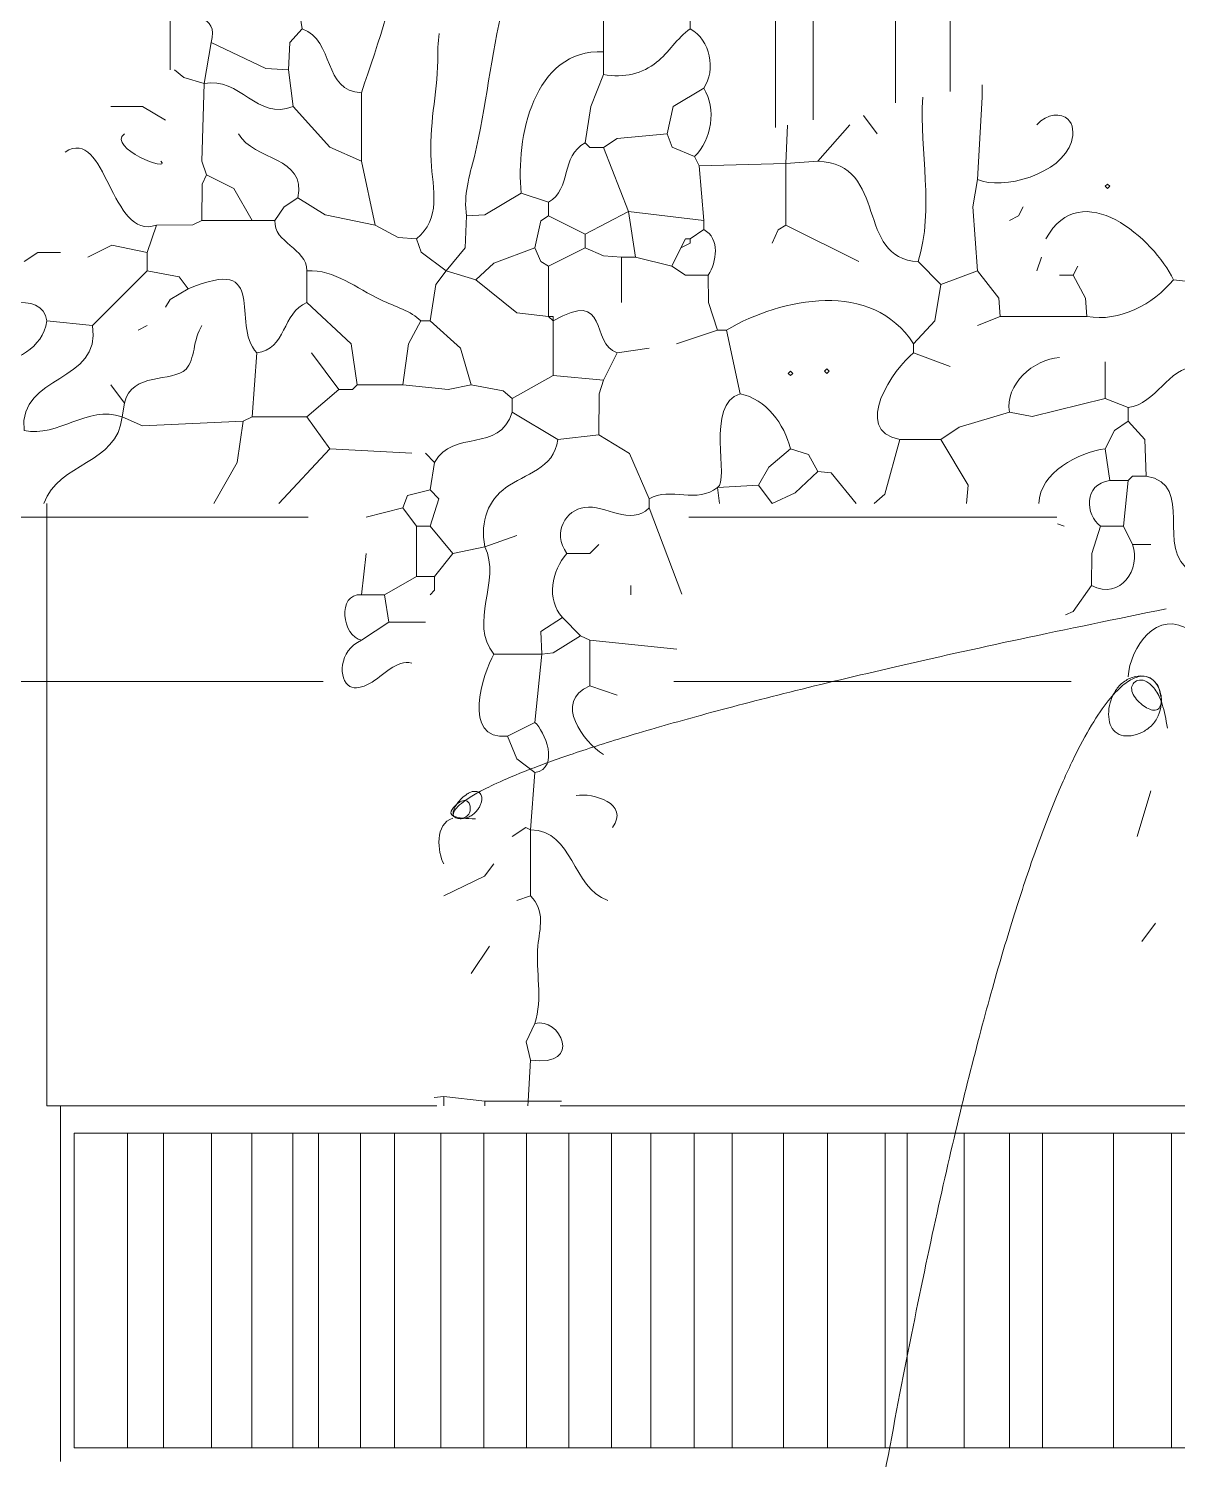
# Model space of a CAD drawing. Header units: millimetres. Extents: x 0 to 19989, y 0 to 8213.
# Drawn here: x 4023 to 4973, y 2943 to 4125 of the extents above; entities that cross this region are included whole.
import ezdxf

# ---------------------------------------------------------------- set-up
doc = ezdxf.new("R2010")
doc.units = ezdxf.units.MM
for name, color, linetype, lineweight in [('ARCH', 7, 'Continuous', 13), ('LOUVERS', 7, 'Continuous', 13), ('PLANTS', 94, 'Continuous', 13), ('WINDOWS', 7, 'Continuous', 13)]:
    doc.layers.add(name, color=color, linetype=linetype, lineweight=lineweight)

msp = doc.modelspace()

# ---------------------------------------------------------------- linework, layer by layer
at = {"layer": 'ARCH', "color": 7, "lineweight": 13}
for p, q in [((4038.4615384615386, 3721.719457013575), (4038.4615384615386, 3733.031674208145)), ((4038.4615384615386, 3721.719457013575), (2726.244343891403, 3721.719457013575)), ((4254.4220475113125, 3721.719457013575), (4038.4615384615386, 3721.719457013575)), ((4038.4615384615386, 3585.9728506787333), (4038.4615384615386, 3721.719457013575)), ((4873.256990950226, 3721.719457013575), (4569.107364253394, 3721.719457013575)), ((2782.8054298642537, 3585.9728506787333), (4038.4615384615386, 3585.9728506787333)), ((4038.4615384615386, 3585.9728506787333), (4266.762647058824, 3585.9728506787333)), ((4038.4615384615386, 3235.294117647059), (4038.4615384615386, 3585.9728506787333)), ((4556.766764705882, 3585.9728506787333), (4885.261798642534, 3585.9728506787333)), ((4049.7737556561087, 3235.294117647059), (4038.4615384615386, 3235.294117647059)), ((4360.859728506787, 3235.294117647059), (4049.7737556561087, 3235.294117647059)), ((4049.7737556561087, 2941.1764705882356), (4049.7737556561087, 3235.294117647059)), ((6776.018099547512, 3235.294117647059), (4462.669683257919, 3235.294117647059))]:
    msp.add_line(p, q, dxfattribs=at)
at = {"layer": 'LOUVERS', "color": 7, "lineweight": 13}
for p, q in [((4640.79185520362, 5531.6742081447965), (4640.79185520362, 4043.692443438914)), ((4671.9457013574665, 5045.248868778281), (4671.9457013574665, 4050.1064705882354)), ((4140.27149321267, 4091.251889140272), (4140.27149321267, 4208.144796380091)), ((4061.085972850679, 3212.6696832579187), (4105.203619909502, 3212.6696832579187)), ((4061.085972850679, 2952.4886877828058), (4061.085972850679, 3212.6696832579187)), ((4105.203619909502, 3212.6696832579187), (4134.898190045249, 3212.6696832579187)), ((4105.203619909502, 3212.6696832579187), (4105.203619909502, 2952.4886877828058)), ((4134.898190045249, 3212.6696832579187), (4174.558823529412, 3212.6696832579187)), ((4134.898190045249, 3212.6696832579187), (4134.898190045249, 2952.4886877828058)), ((4174.558823529412, 3212.6696832579187), (4207.941176470589, 3212.6696832579187)), ((4174.558823529412, 3212.6696832579187), (4174.558823529412, 2952.4886877828058)), ((4207.941176470589, 3212.6696832579187), (4241.753393665159, 3212.6696832579187)), ((4207.941176470589, 3212.6696832579187), (4207.941176470589, 2952.4886877828058)), ((4241.753393665159, 3212.6696832579187), (4263.076923076923, 3212.6696832579187)), ((4241.753393665159, 3212.6696832579187), (4241.753393665159, 2952.4886877828058)), ((4263.076923076923, 3212.6696832579187), (4297.658371040724, 3212.6696832579187)), ((4263.076923076923, 3212.6696832579187), (4263.076923076923, 2952.4886877828058)), ((4297.658371040724, 3212.6696832579187), (4325.837104072399, 3212.6696832579187)), ((4297.658371040724, 3212.6696832579187), (4297.658371040724, 2952.4886877828058)), ((4325.837104072399, 3212.6696832579187), (4364.038461538462, 3212.6696832579187)), ((4325.837104072399, 3212.6696832579187), (4325.837104072399, 2952.4886877828058)), ((4364.038461538462, 3212.6696832579187), (4399.615384615385, 3212.6696832579187)), ((4364.038461538462, 3212.6696832579187), (4364.038461538462, 2952.4886877828058)), ((4399.615384615385, 3212.6696832579187), (4434.909502262443, 3212.6696832579187)), ((4399.615384615385, 3212.6696832579187), (4399.615384615385, 2952.4886877828058)), ((4434.909502262443, 3212.6696832579187), (4469.864253393665, 3212.6696832579187)), ((4434.909502262443, 3212.6696832579187), (4434.909502262443, 2952.4886877828058)), ((4469.864253393665, 3212.6696832579187), (4505.27149321267, 3212.6696832579187)), ((4469.864253393665, 3212.6696832579187), (4469.864253393665, 2952.4886877828058)), ((4505.27149321267, 3212.6696832579187), (4537.692307692308, 3212.6696832579187)), ((4505.27149321267, 3212.6696832579187), (4505.27149321267, 2952.4886877828058)), ((4537.692307692308, 3212.6696832579187), (4573.404977375566, 3212.6696832579187)), ((4537.692307692308, 3212.6696832579187), (4537.692307692308, 2952.4886877828058)), ((4573.404977375566, 3212.6696832579187), (4604.909502262444, 3212.6696832579187)), ((4573.404977375566, 3212.6696832579187), (4573.404977375566, 2952.4886877828058)), ((4604.909502262444, 3212.6696832579187), (4647.386877828055, 3212.6696832579187)), ((4604.909502262444, 3212.6696832579187), (4604.909502262444, 2952.4886877828058)), ((4647.386877828055, 3212.6696832579187), (4683.665158371041, 3212.6696832579187)), ((4647.386877828055, 3212.6696832579187), (4647.386877828055, 2952.4886877828058)), ((4683.665158371041, 3212.6696832579187), (4731.266968325793, 3212.6696832579187)), ((4683.665158371041, 3212.6696832579187), (4683.665158371041, 2952.4886877828058)), ((4731.266968325793, 3212.6696832579187), (4749.6040723981905, 3212.6696832579187)), ((4731.266968325793, 3212.6696832579187), (4731.266968325793, 2952.4886877828058)), ((4749.6040723981905, 3212.6696832579187), (4796.7307692307695, 3212.6696832579187)), ((4749.6040723981905, 3212.6696832579187), (4749.6040723981905, 2952.4886877828058)), ((4796.7307692307695, 3212.6696832579187), (4834.049773755656, 3212.6696832579187)), ((4796.7307692307695, 3212.6696832579187), (4796.7307692307695, 2952.4886877828058)), ((4834.049773755656, 3212.6696832579187), (4861.527149321268, 3212.6696832579187)), ((4834.049773755656, 3212.6696832579187), (4834.049773755656, 2952.4886877828058)), ((4861.527149321268, 3212.6696832579187), (4920.033936651584, 3212.6696832579187)), ((4861.527149321268, 3212.6696832579187), (4861.527149321268, 2952.4886877828058)), ((4920.033936651584, 3212.6696832579187), (4968.133484162896, 3212.6696832579187)), ((4920.033936651584, 3212.6696832579187), (4920.033936651584, 2952.4886877828058)), ((4968.133484162896, 3212.6696832579187), (5002.907239819005, 3212.6696832579187)), ((4968.133484162896, 3212.6696832579187), (4968.133484162896, 2952.4886877828058)), ((4105.203619909502, 2952.4886877828058), (4061.085972850679, 2952.4886877828058)), ((4134.898190045249, 2952.4886877828058), (4105.203619909502, 2952.4886877828058)), ((4174.558823529412, 2952.4886877828058), (4134.898190045249, 2952.4886877828058)), ((4207.941176470589, 2952.4886877828058), (4174.558823529412, 2952.4886877828058)), ((4241.753393665159, 2952.4886877828058), (4207.941176470589, 2952.4886877828058)), ((4263.076923076923, 2952.4886877828058), (4241.753393665159, 2952.4886877828058)), ((4297.658371040724, 2952.4886877828058), (4263.076923076923, 2952.4886877828058)), ((4325.837104072399, 2952.4886877828058), (4297.658371040724, 2952.4886877828058)), ((4364.038461538462, 2952.4886877828058), (4325.837104072399, 2952.4886877828058)), ((4399.615384615385, 2952.4886877828058), (4364.038461538462, 2952.4886877828058)), ((4434.909502262443, 2952.4886877828058), (4399.615384615385, 2952.4886877828058)), ((4469.864253393665, 2952.4886877828058), (4434.909502262443, 2952.4886877828058)), ((4505.27149321267, 2952.4886877828058), (4469.864253393665, 2952.4886877828058)), ((4537.692307692308, 2952.4886877828058), (4505.27149321267, 2952.4886877828058)), ((4573.404977375566, 2952.4886877828058), (4537.692307692308, 2952.4886877828058)), ((4604.909502262444, 2952.4886877828058), (4573.404977375566, 2952.4886877828058)), ((4647.386877828055, 2952.4886877828058), (4604.909502262444, 2952.4886877828058)), ((4683.665158371041, 2952.4886877828058), (4647.386877828055, 2952.4886877828058)), ((4731.266968325793, 2952.4886877828058), (4683.665158371041, 2952.4886877828058)), ((4749.6040723981905, 2952.4886877828058), (4731.266968325793, 2952.4886877828058)), ((4796.7307692307695, 2952.4886877828058), (4749.6040723981905, 2952.4886877828058)), ((4834.049773755656, 2952.4886877828058), (4796.7307692307695, 2952.4886877828058)), ((4861.527149321268, 2952.4886877828058), (4834.049773755656, 2952.4886877828058)), ((4920.033936651584, 2952.4886877828058), (4861.527149321268, 2952.4886877828058)), ((4968.133484162896, 2952.4886877828058), (4920.033936651584, 2952.4886877828058)), ((5002.907239819005, 2952.4886877828058), (4968.133484162896, 2952.4886877828058))]:
    msp.add_line(p, q, dxfattribs=at)
at = {"layer": 'PLANTS', "color": 94, "lineweight": 13}
for points in [[(4249.622511312217, 4125.188122171946), (4245.852601809955, 4147.812556561086)], [(4570.1357466063355, 4147.812556561086), (4570.1357466063355, 4125.188122171946)], [(4498.49128959276, 4132.730429864254), (4498.49128959276, 4106.334841628959)], [(4249.622511312217, 4125.188122171946), (4239.366968325792, 4113.875904977376), (4238.310294117648, 4091.2514705882354)], [(4174.20814479638, 4113.875904977376), (4168.552036199096, 4079.9392533936652)], [(4174.20814479638, 4113.875904977376), (4219.457013574661, 4092.3081447963805), (4238.310294117648, 4091.2514705882354)], [(4498.49128959276, 4087.481561085973), (4498.49128959276, 4106.334841628959)], [(4144.042647058824, 4091.2514705882354), (4151.589932126697, 4084.901470588236), (4168.552036199096, 4079.9392533936652)], [(4238.310294117648, 4091.2514705882354), (4242.081447963801, 4061.085972850679)], [(4170.436990950227, 4004.524886877828), (4166.673303167421, 4015.8371040723982), (4168.552036199096, 4079.9392533936652)], [(4498.49128959276, 4087.481561085973), (4488.229524886879, 4061.085972850679), (4483.409162895928, 4030.9204751131224)], [(4298.6425339366515, 4072.398190045249), (4298.6425339366515, 4015.8371040723982)], [(4581.447963800905, 4076.169343891403), (4556.2571266968325, 4060.9378959276023), (4551.282466063349, 4038.4615384615386)], [(4807.692307692308, 4000.7537330316745), (4811.463461538462, 4068.627036199095), (4811.463377427218, 4078.830695352662)], [(4136.500339366516, 4049.7737556561087), (4117.64705882353, 4060.9313348416295), (4091.2514705882354, 4061.085972850679)], [(4242.081447963801, 4061.085972850679), (4272.395361990951, 4027.2973981900454), (4298.6425339366515, 4015.8371040723982)], [(4649.321266968326, 4013.9521493212674), (4650.617876454889, 4045.7154451524775)], [(4675.71685520362, 4015.8371040723982), (4702.111199095023, 4046.0026018099547)], [(4724.735633484163, 4038.4615384615386), (4713.423416289593, 4053.5449095022627)], [(4498.49128959276, 4027.1493212669684), (4509.804185520363, 4034.5364253393673), (4551.282466063349, 4038.4615384615386)], [(4573.906900452489, 4019.608257918552), (4555.207352941177, 4027.3039592760183), (4551.282466063349, 4038.4615384615386)], [(4498.49128959276, 4027.1493212669684), (4487.17907239819, 4027.1493212669684), (4483.409162895928, 4030.9204751131224)], [(4498.49128959276, 4027.1493212669684), (4519.2307692307695, 3974.3593891402716)], [(4309.954751131222, 3963.0471719457014), (4298.6425339366515, 4015.8371040723982)], [(4573.906900452489, 4019.608257918552), (4577.676809954752, 4012.0659502262447)], [(4649.321266968326, 4013.9521493212674), (4577.676809954752, 4012.0659502262447)], [(4581.447963800905, 3966.817081447964), (4577.676809954752, 4012.0659502262447)], [(4649.321266968326, 4013.9521493212674), (4675.71685520362, 4015.8371040723982)], [(4649.321266968326, 4013.9521493212674), (4649.321266968326, 3963.0471719457014)], [(4170.436990950227, 4004.524886877828), (4166.8149321266965, 3996.9769230769234), (4166.667081447964, 3966.817081447964)], [(4170.436990950227, 4004.524886877828), (4193.05520361991, 3993.2064479638016), (4208.144796380091, 3966.817081447964)], [(4807.692307692308, 4000.7537330316745), (4803.921153846154, 3978.129298642534), (4807.692307692308, 3925.3393665158374)], [(4245.852601809955, 3985.6716063348417), (4234.546606334841, 3978.1230769230774), (4226.998076923077, 3966.817081447964)], [(4245.852601809955, 3985.6716063348417), (4268.477036199095, 3971.6449095022626), (4309.954751131222, 3963.0471719457014)], [(4430.61798642534, 3989.4415158371044), (4400.452488687783, 3971.6449095022626), (4385.369117647059, 3970.588235294118)], [(4430.61798642534, 3989.4415158371044), (4453.24242081448, 3981.900452488688)], [(4453.24242081448, 3970.588235294118), (4453.24242081448, 3981.900452488688)], [(4519.2307692307695, 3974.3593891402716), (4483.409162895928, 3955.504864253394)], [(4581.447963800905, 3966.817081447964), (4519.2307692307695, 3974.3593891402716)], [(4519.2307692307695, 3974.3593891402716), (4524.886877828055, 3936.6515837104075)], [(4845.400113122172, 3978.129298642534), (4841.628959276019, 3970.588235294118), (4834.087895927602, 3966.817081447964)], [(4121.418212669683, 3940.4227375565615), (4128.959276018099, 3963.0471719457014)], [(4166.667081447964, 3966.817081447964), (4159.1185520362, 3963.1950226244344), (4128.959276018099, 3963.0471719457014)], [(4166.667081447964, 3966.817081447964), (4208.144796380091, 3966.817081447964)], [(4226.998076923077, 3966.817081447964), (4208.144796380091, 3966.817081447964)], [(4343.891402714932, 3951.7349547511317), (4328.808031674208, 3952.7910633484166), (4309.954751131222, 3963.0471719457014)], [(4368.400791855204, 3925.3393665158374), (4384.1652714932125, 3944.1926470588237), (4385.369117647059, 3970.588235294118)], [(4453.24242081448, 3970.588235294118), (4446.898981900453, 3966.6631221719463), (4441.93020361991, 3944.1926470588237)], [(4453.24242081448, 3970.588235294118), (4483.409162895928, 3955.504864253394)], [(4581.447963800905, 3966.817081447964), (4581.447963800905, 3959.276018099548)], [(4638.009049773756, 3947.9638009049777), (4642.8294117647065, 3959.121380090498), (4649.321266968326, 3963.0471719457014)], [(4649.321266968326, 3963.0471719457014), (4709.653506787331, 3932.8804298642535)], [(4368.400791855204, 3925.3393665158374), (4347.816515837104, 3940.5702488687784), (4343.891402714932, 3951.7349547511317)], [(4483.409162895928, 3944.1926470588237), (4483.409162895928, 3955.504864253394)], [(4570.1357466063355, 3951.7349547511317), (4566.364592760181, 3951.7349547511317), (4562.594683257918, 3944.1926470588237)], [(4570.1357466063355, 3951.7349547511317), (4570.1357466063355, 3947.9638009049777), (4562.594683257918, 3944.1926470588237)], [(4581.447963800905, 3959.276018099548), (4570.1357466063355, 3951.7349547511317)], [(4049.7737556561087, 3940.4227375565615), (4030.9204751131224, 3940.2677601809955), (4019.608257918552, 3932.8804298642535)], [(4072.398190045249, 3936.6515837104075), (4092.0872171945703, 3946.5455882352944), (4121.418212669683, 3940.4227375565615)], [(4121.418212669683, 3925.3393665158374), (4121.418212669683, 3940.4227375565615)], [(4392.911425339366, 3917.798303167421), (4407.9935520362, 3931.676583710407), (4441.93020361991, 3944.1926470588237)], [(4441.93020361991, 3944.1926470588237), (4446.89242081448, 3933.0354072398195), (4453.24242081448, 3929.1105203619913)], [(4483.409162895928, 3944.1926470588237), (4453.24242081448, 3929.1105203619913)], [(4513.574660633484, 3936.6515837104075), (4498.49128959276, 3937.7013574660637), (4483.409162895928, 3944.1926470588237)], [(4555.052375565611, 3929.1105203619913), (4562.594683257918, 3944.1926470588237)], [(4453.24242081448, 3887.631561085973), (4453.24242081448, 3929.1105203619913)], [(4513.574660633484, 3936.6515837104075), (4524.886877828055, 3936.6515837104075)], [(4513.574660633484, 3936.6515837104075), (4513.574660633484, 3898.943778280543)], [(4555.052375565611, 3929.1105203619913), (4524.886877828055, 3936.6515837104075)], [(4585.219117647059, 3921.5682126696834), (4566.365271493213, 3921.7231900452493), (4555.052375565611, 3929.1105203619913)], [(4758.672285067873, 3932.8804298642535), (4777.526809954751, 3914.027149321267)], [(4856.712330316743, 3925.3393665158374), (4860.4822398190045, 3936.6515837104075)], [(4890.648981900453, 3929.1105203619913), (4886.877828054299, 3921.5682126696834)], [(4121.418212669683, 3925.3393665158374), (4076.169343891403, 3880.0904977375567)], [(4121.418212669683, 3925.3393665158374), (4147.80633484163, 3920.364366515837), (4155.354864253394, 3910.255995475113)], [(4253.393665158372, 3925.3393665158374), (4253.393665158372, 3898.943778280543)], [(4368.400791855204, 3925.3393665158374), (4360.033936651585, 3914.027149321267), (4355.203619909503, 3883.8616515837107)], [(4368.400791855204, 3925.3393665158374), (4392.911425339366, 3917.798303167421)], [(4392.911425339366, 3917.798303167421), (4426.848076923077, 3890.50757918552), (4453.24242081448, 3887.631561085973)], [(4592.760180995476, 3876.3193438914027), (4585.366968325792, 3898.943778280543), (4585.219117647059, 3921.5682126696834)], [(4754.902375565611, 3865.007126696833), (4772.55113122172, 3883.8616515837107), (4777.526809954751, 3914.027149321267)], [(4777.526809954751, 3914.027149321267), (4807.692307692308, 3925.3393665158374)], [(4807.692307692308, 3925.3393665158374), (4825.348303167421, 3902.714932126697), (4826.545588235294, 3887.631561085973)], [(4886.877828054299, 3921.5682126696834), (4875.565610859729, 3921.5682126696834)], [(4898.190045248869, 3887.631561085973), (4896.99242081448, 3902.714932126697), (4886.877828054299, 3921.5682126696834)], [(4969.8345022624435, 3917.798303167421), (5003.771153846154, 3914.027149321267)], [(4155.354864253394, 3910.255995475113), (4140.4261312217195, 3901.671380090498), (4136.500339366516, 3895.173868778281)], [(4253.393665158372, 3898.943778280543), (4289.896719457014, 3865.007126696833), (4294.871380090498, 3831.0704751131225)], [(4038.4615384615386, 3883.8616515837107), (4076.169343891403, 3880.0904977375567)], [(4121.418212669683, 3880.0904977375567), (4113.875904977376, 3876.3193438914027)], [(4347.662556561087, 3883.8616515837107), (4337.399886877828, 3865.007126696833), (4332.579185520362, 3831.0704751131225)], [(4347.662556561087, 3883.8616515837107), (4355.203619909503, 3883.8616515837107)], [(4389.140271493213, 3831.0704751131225), (4380.401018099547, 3861.2365384615387), (4355.203619909503, 3883.8616515837107)], [(4457.013574660634, 3883.8616515837107), (4457.013574660634, 3887.631561085973), (4453.24242081448, 3887.631561085973)], [(4457.013574660634, 3883.8616515837107), (4453.24242081448, 3887.631561085973)], [(4457.013574660634, 3883.8616515837107), (4457.013574660634, 3838.61278280543)], [(4807.692307692308, 3880.0904977375567), (4826.545588235294, 3887.631561085973)], [(4898.190045248869, 3887.631561085973), (4826.545588235294, 3887.631561085973)], [(4592.760180995476, 3876.3193438914027), (4558.823529411765, 3865.007126696833)], [(4592.760180995476, 3876.3193438914027), (4600.301244343892, 3876.3193438914027)], [(4600.301244343892, 3876.3193438914027), (4611.613461538462, 3823.5294117647063)], [(4208.144796380091, 3804.6761312217195), (4211.915950226245, 3857.4660633484164)], [(4279.789253393666, 3827.30056561086), (4257.164819004525, 3857.4660633484164)], [(4498.49128959276, 3834.841628959276), (4509.803506787331, 3857.4660633484164)], [(4536.1990950226245, 3861.2372171945703), (4509.803506787331, 3857.4660633484164)], [(4754.902375565611, 3857.4660633484164), (4754.902375565611, 3865.007126696833)], [(4754.902375565611, 3857.4660633484164), (4785.067873303167, 3846.153846153846)], [(4913.273416289593, 3819.7582579185523), (4913.273416289593, 3849.925)], [(4091.2514705882354, 3831.0704751131225), (4102.563687782806, 3815.9883484162897)], [(4279.789253393666, 3827.30056561086), (4291.101470588235, 3827.30056561086), (4294.871380090498, 3831.0704751131225)], [(4332.579185520362, 3831.0704751131225), (4294.871380090498, 3831.0704751131225)], [(4389.140271493213, 3831.0704751131225), (4370.286990950227, 3827.30056561086), (4332.579185520362, 3831.0704751131225)], [(4389.140271493213, 3831.0704751131225), (4415.528959276018, 3826.102714932127), (4423.076923076924, 3819.7582579185523)], [(4423.076923076924, 3819.7582579185523), (4457.013574660634, 3838.61278280543)], [(4498.49128959276, 3834.841628959276), (4457.013574660634, 3838.61278280543)], [(4498.49128959276, 3834.841628959276), (4494.869230769231, 3823.5294117647063), (4494.721380090498, 3789.592760180996)], [(4279.789253393666, 3827.30056561086), (4253.393665158372, 3804.6761312217195)], [(4423.076923076924, 3819.7582579185523), (4423.076923076924, 3808.446040723982)], [(4913.273416289593, 3819.7582579185523), (4852.941176470588, 3804.8239819004525), (4834.087895927602, 3808.446040723982)], [(4932.12669683258, 3812.217194570136), (4913.273416289593, 3819.7582579185523)], [(4100.678733031675, 3804.6761312217195), (4102.563687782806, 3815.9883484162897)], [(4460.784728506787, 3785.821606334842), (4423.076923076924, 3808.446040723982)], [(4834.087895927602, 3808.446040723982), (4792.608936651584, 3796.0783936651587), (4777.526809954751, 3785.821606334842)], [(4932.12669683258, 3812.217194570136), (4932.12669683258, 3800.904977375566)], [(4200.603733031675, 3800.904977375566), (4117.64705882353, 3797.282239819005), (4100.678733031675, 3804.6761312217195)], [(4176.549672437477, 3733.031674208145), (4195.634954751132, 3766.9683257918555), (4200.603733031675, 3800.904977375566)], [(4200.603733031675, 3800.904977375566), (4208.144796380091, 3804.6761312217195)], [(4253.393665158372, 3804.6761312217195), (4208.144796380091, 3804.6761312217195)], [(4253.393665158372, 3804.6761312217195), (4272.246945701358, 3778.2805429864256)], [(4913.273416289593, 3778.2805429864256), (4920.962556561086, 3793.357013574661), (4932.12669683258, 3800.904977375566)], [(4947.210067873303, 3755.6561085972853), (4946.005316742082, 3785.821606334842), (4932.12669683258, 3800.904977375566)], [(4460.784728506787, 3785.821606334842), (4494.721380090498, 3789.592760180996)], [(4536.1990950226245, 3736.802828054299), (4520.066176470588, 3774.361538461539), (4494.721380090498, 3789.592760180996)], [(4722.251583710407, 3733.031674208145), (4731.079751131222, 3740.572737556561), (4743.590158371041, 3785.821606334842)], [(4743.590158371041, 3785.821606334842), (4777.526809954751, 3785.821606334842)], [(4798.549772513588, 3733.031674208145), (4799.9962669683255, 3748.115045248869), (4777.526809954751, 3785.821606334842)], [(4230.13871040724, 3733.031674208145), (4272.246945701358, 3778.2805429864256)], [(4340.120248868779, 3774.5093891402717), (4272.246945701358, 3778.2805429864256)], [(4351.432466063348, 3774.5093891402717), (4358.974773755656, 3766.9683257918555)], [(4653.09242081448, 3778.2805429864256), (4635.28834841629, 3763.049321266969), (4626.696832579186, 3748.115045248869)], [(4675.71685520362, 3759.4272624434393), (4668.02669683258, 3773.4532805429862), (4653.09242081448, 3778.2805429864256)], [(4913.273416289593, 3778.2805429864256), (4917.043325791856, 3751.8849547511313)], [(4358.974773755656, 3766.9683257918555), (4355.203619909503, 3744.343891402715)], [(4592.760180995476, 3746.2288461538465), (4626.696832579186, 3748.115045248869)], [(4638.009049773756, 3733.031674208145), (4626.696832579186, 3748.115045248869)], [(4638.009049773756, 3733.031674208145), (4656.862330316742, 3741.7705882352943), (4675.71685520362, 3759.4272624434393)], [(4675.71685520362, 3759.4272624434393), (4686.880656108598, 3758.2225113122176), (4707.308261556758, 3733.031674208145)], [(4917.043325791856, 3751.8849547511313), (4932.12669683258, 3751.8849547511313)], [(4928.3555429864255, 3714.1783936651586), (4932.12669683258, 3751.8849547511313)], [(4947.210067873303, 3755.6561085972853), (4935.897850678733, 3755.6561085972853), (4932.12669683258, 3751.8849547511313)], [(4332.579185520362, 3729.260520361991), (4336.504298642534, 3739.517307692308), (4355.203619909503, 3744.343891402715)], [(4355.203619909503, 3714.1783936651586), (4362.442194570136, 3736.79592760181), (4355.203619909503, 3744.343891402715)], [(4536.1990950226245, 3729.260520361991), (4536.1990950226245, 3736.802828054299)], [(4594.519997480091, 3733.031674208145), (4592.760180995476, 3746.2288461538465)], [(4332.579185520362, 3729.260520361991), (4302.413687782806, 3721.719457013575)], [(4332.579185520362, 3729.260520361991), (4343.891402714932, 3714.1783936651586)], [(4536.1990950226245, 3729.260520361991), (4563.320638849633, 3658.0654888844138)], [(4355.203619909503, 3714.1783936651586), (4343.891402714932, 3714.1783936651586)], [(4343.891402714932, 3714.1783936651586), (4343.891402714932, 3672.6994343891406)], [(4355.203619909503, 3714.1783936651586), (4374.056900452489, 3691.5539592760183)], [(4879.336764705883, 3714.1783936651586), (4873.759491492503, 3716.037382486276)], [(4909.50226244344, 3714.1783936651586), (4902.109049773756, 3691.5539592760183), (4901.9611990950225, 3665.158371040724)], [(4909.50226244344, 3714.1783936651586), (4928.3555429864255, 3714.1783936651586)], [(4935.897850678733, 3699.0950226244345), (4928.3555429864255, 3714.1783936651586)], [(4426.848076923077, 3706.6360859728507), (4400.452488687783, 3697.2100678733036)], [(4298.6425339366515, 3657.617307692308), (4302.413687782806, 3691.5539592760183)], [(4374.056900452489, 3691.5539592760183), (4358.974773755656, 3672.6994343891406)], [(4400.452488687783, 3697.2100678733036), (4374.056900452489, 3691.5539592760183)], [(4494.721380090498, 3699.0950226244345), (4487.172850678734, 3691.707918552036), (4468.3257918552035, 3691.5539592760183)], [(4935.897850678733, 3699.0950226244345), (4950.979977375566, 3699.0950226244345)], [(4343.891402714932, 3672.6994343891406), (4317.495814479638, 3657.617307692308)], [(4343.891402714932, 3672.6994343891406), (4358.974773755656, 3672.6994343891406)], [(4355.203619909503, 3657.617307692308), (4358.974773755656, 3661.3872171945704), (4358.974773755656, 3672.6994343891406)], [(4298.6425339366515, 3657.617307692308), (4317.495814479638, 3657.617307692308)], [(4321.266968325792, 3634.9928733031675), (4317.495814479638, 3657.617307692308)], [(4521.1157239819, 3657.617307692308), (4521.1157239819, 3665.158371040724)], [(4901.9611990950225, 3665.158371040724), (4886.729751131223, 3643.5906108597287), (4880.388037405223, 3641.083824857825)], [(4321.266968325792, 3634.9928733031675), (4298.6425339366515, 3619.9095022624438)], [(4321.266968325792, 3634.9928733031675), (4351.432466063348, 3634.9928733031675)], [(4447.586312217195, 3608.5972850678736), (4446.905882352941, 3627.3027149321274), (4464.55463800905, 3638.76278280543)], [(4479.638009049774, 3623.6806561085973), (4464.55463800905, 3638.76278280543)], [(4479.638009049774, 3623.6806561085973), (4456.946266968326, 3609.6536199095026), (4447.586312217195, 3608.5972850678736)], [(4479.638009049774, 3623.6806561085973), (4487.17907239819, 3619.9095022624438)], [(4559.1971869479485, 3612.7075179658937), (4487.17907239819, 3619.9095022624438)], [(4487.17907239819, 3619.9095022624438), (4487.17907239819, 3582.2023755656114)], [(4447.586312217195, 3608.5972850678736), (4407.9935520362, 3608.5972850678736)], [(4447.586312217195, 3608.5972850678736), (4441.93020361991, 3552.0361990950228)], [(4509.803506787331, 3574.660633484163), (4487.17907239819, 3582.2023755656114)], [(4441.93020361991, 3552.0361990950228), (4419.305769230769, 3540.7239819004526)], [(4419.305769230769, 3540.7239819004526), (4427.002036199095, 3521.8769230769235), (4441.93020361991, 3510.5578054298644)], [(4441.93020361991, 3510.5578054298644), (4438.160294117647, 3463.424095022625)], [(4939.667760180996, 3457.7679864253396), (4950.979977375566, 3495.475113122172)], [(4423.076923076924, 3457.7679864253396), (4434.3891402714935, 3465.3089366515837), (4438.160294117647, 3463.424095022625)], [(4438.160294117647, 3408.747850678733), (4438.160294117647, 3463.424095022625)], [(4366.5158371040725, 3408.747850678733), (4400.304411764707, 3424.886990950226), (4407.9935520362, 3435.1435520361997)], [(4438.160294117647, 3408.747850678733), (4426.848076923077, 3404.977375565611)], [(4954.751131221719, 3386.1234162895926), (4943.43891402715, 3371.0407239819006)], [(4404.223642533937, 3367.2702488687787), (4389.140271493213, 3344.6458144796384)], [(4438.160294117647, 3273.0012443438914), (4434.543778280543, 3288.0847285067875), (4441.93020361991, 3303.16742081448)], [(4436.274095022624, 3239.064592760181), (4438.160294117647, 3273.0012443438914)], [(4358.559938861153, 3242.040167274256), (4366.5158371040725, 3242.8358597285073)], [(4366.5158371040725, 3242.8358597285073), (4400.452488687783, 3239.064592760181)], [(4366.5158371040725, 3242.8358597285073), (4366.5158371040725, 3235.294117647059)], [(4436.274095022624, 3239.064592760181), (4400.452488687783, 3239.064592760181)], [(4400.452488687783, 3235.294117647059), (4400.452488687783, 3239.064592760181)], [(4436.274095022624, 3239.064592760181), (4436.065361520362, 3235.294117647059)], [(4436.274095022624, 3239.064592760181), (4463.955072501029, 3239.064592760181)]]:
    msp.add_lwpolyline(points, dxfattribs=at)
for points in [[(4913.272963800905, 3995.0980769230773), (4915.158371040724, 3996.9833710407243), (4917.043778280544, 3995.0980769230773), (4915.158371040724, 3993.2126696832584)], [(4681.372511312217, 3842.3831447963803), (4683.257918552036, 3844.2684389140272), (4685.143325791855, 3842.3831447963803), (4683.257918552036, 3840.4977375565613)], [(4651.206674208145, 3840.4977375565613), (4653.091968325792, 3842.3831447963803), (4654.9773755656115, 3840.4977375565613), (4653.091968325792, 3838.6123303167424)]]:
    msp.add_lwpolyline(points, close=True, dxfattribs=at)
for points in [[(4323.778295444394, 4204.375556670014), (4332.861090219569, 4159.974245738467), (4311.2481294895315, 4113.841436328393), (4298.6425339366515, 4072.398190045249)], [(4174.20814479638, 4113.875904977375), (4181.355664084643, 4138.482080996231), (4155.0403174633875, 4132.96393375819), (4146.495628449712, 4145.903444009674)], [(4249.622511312216, 4125.188122171945), (4276.314453970479, 4115.879344649653), (4266.558288069333, 4073.245347951645), (4298.6425339366515, 4072.398190045249)], [(4570.135746606333, 4125.188122171948), (4587.137399353937, 4115.76757823997), (4591.591519608777, 4091.5454301190894), (4581.447963800905, 4076.169343891403)], [(4430.617986425351, 3989.441515837119), (4425.691682103585, 4034.764331445195), (4440.76125318506, 4108.755242887182), (4498.491289592805, 4106.334841629)], [(4168.5520361990975, 4079.939253393664), (4198.21296561421, 4086.284773712297), (4212.089752927285, 4048.666836664194), (4242.081447963801, 4061.085972850679)], [(4581.447963800908, 4076.1693438914003), (4592.216692642056, 4059.0000102648505), (4587.928598100885, 4033.7749951594674), (4573.906900452489, 4019.608257918552)], [(4758.672285067883, 3932.8804298642513), (4772.145640915214, 3976.6563719926057), (4759.657101353468, 4023.642599546303), (4762.392449370024, 4068.7278572232344)], [(4053.5449095022627, 4023.3781674208158), (4087.6909489704917, 4045.518874681699), (4091.1807546226805, 3949.278730480374), (4128.959276018099, 3963.0471719457014)], [(4102.5636877828065, 4038.4615384615367), (4087.6987592162573, 4027.041978911377), (4141.651957599522, 4006.088690881292), (4132.730429864254, 4015.8371040723982)], [(4245.852601809949, 3985.6716063348085), (4253.445707206476, 4019.9794906484494), (4209.867015907094, 4015.843506506548), (4196.8325791855195, 4038.4615384615263)], [(4483.4091628959295, 4030.9204751131206), (4462.87192714427, 4020.0625734570544), (4472.314084367098, 3993.023268907525), (4453.24242081448, 3981.900452488688)], [(4758.672285067875, 3932.880429864253), (4706.055929985089, 3934.9866989723105), (4734.882105066297, 4013.8156622902125), (4675.71685520362, 4015.8371040723982)], [(4969.834502262425, 3917.798303167432), (4953.459463469549, 3951.488711869792), (4893.640439129859, 4004.7511001134776), (4864.253393665139, 3951.734954751145)], [(4226.998076923079, 3966.8170814479627), (4225.738893427099, 3948.1219897592823), (4253.302821045598, 3944.3218678874387), (4253.393665158372, 3925.3393665158374)], [(4585.219117647059, 3921.568212669683), (4592.215540858707, 3932.666934371559), (4595.046718991349, 3952.0121949690138), (4581.447963800905, 3959.276018099548)], [(4211.915950226247, 3857.466063348413), (4189.6780270336185, 3881.356476437878), (4223.354276997795, 3939.451611592417), (4155.354864253394, 3910.255995475113)], [(4754.9023755656135, 3865.0071266967975), (4720.759017559573, 3918.1276367968794), (4645.882482711817, 3903.1487618263272), (4600.301244343892, 3876.3193438913972)], [(4969.834502262444, 3917.7983031674203), (4952.501096547567, 3897.6677724384185), (4925.393594690267, 3882.5449418133057), (4898.190045248869, 3887.631561085973)], [(4038.4615384615845, 3883.861651583728), (4034.6102467945007, 3910.2726017466794), (3991.0967721851853, 3896.0014733824264), (3974.3593891402747, 3887.6315610859738)], [(4457.013574660637, 3883.861651583708), (4503.645104608472, 3911.281300600493), (4487.383994316175, 3864.8674547158835), (4509.803506787331, 3857.4660633484164)], [(4211.915950226246, 3857.4660633484145), (4236.301514411766, 3859.941595082736), (4232.886280675174, 3891.1620308191646), (4253.393665158372, 3898.943778280543)], [(4038.461538461565, 3883.8616515836543), (4031.695955041045, 3836.715393356248), (3948.2645301867433, 3852.786185258002), (3951.734954751146, 3797.1338235292974)], [(4076.1693438914012, 3880.090497737558), (4084.2628367837806, 3832.261078809619), (4014.9329430425464, 3840.256763295503), (4019.608257918552, 3793.3639140271493)], [(4754.902375565616, 3857.46606334841), (4738.589754563804, 3844.9921946940285), (4703.095914714223, 3793.2517982716085), (4743.590158371049, 3785.821606334831)], [(4834.087895927601, 3808.446040723979), (4830.348855316741, 3831.6665630643874), (4853.859036672433, 3852.0384103159768), (4875.5656108597195, 3853.6949095022665)], [(4932.12669683258, 3812.2171945701352), (4956.261488109271, 3815.651884495573), (4964.145290403205, 3845.061423123593), (4988.68778280543, 3846.153846153846)], [(4611.6134615384635, 3823.5294117647027), (4582.16845397269, 3815.7143339929207), (4603.2690552649365, 3751.3620658862455), (4592.760180995476, 3746.2288461538465)], [(4611.6134615384635, 3823.529411764704), (4633.040847764147, 3819.524258661016), (4648.074251923828, 3798.3088733604354), (4653.09242081448, 3778.2805429864256)], [(4100.678733031675, 3804.6761312217177), (4071.477848265731, 3814.4237007983297), (4048.2467907934056, 3787.1913332885474), (4019.608257918552, 3793.3639140271493)], [(4358.974773755656, 3766.968325791854), (4374.144873511935, 3795.0675381643873), (4412.597795213103, 3773.8691113098507), (4423.076923076924, 3808.446040723982)], [(4100.678733031675, 3804.6761312217186), (4096.914372945559, 3765.0720306164603), (4047.8080386700967, 3767.4012849449127), (4035.98849283717, 3733.031674208145)], [(4913.273416289594, 3778.2805429864247), (4891.3720818422335, 3775.0531897225583), (4859.170783702806, 3758.7988272525167), (4858.437571891966, 3733.031674208145)], [(4909.5022624434405, 3714.178393665158), (4896.87314824062, 3723.5651330279443), (4895.019442737763, 3748.9303098893606), (4917.043325791856, 3751.8849547511313)], [(4947.210067873261, 3755.656108597321), (4988.562512619448, 3748.62400572184), (4953.003895162865, 3695.335979593471), (4984.9166289592695, 3676.4705882353)], [(4592.760180995478, 3746.2288461538437), (4576.412413905608, 3732.396811777085), (4553.915896776406, 3747.077058764772), (4536.1990950226245, 3736.802828054299)], [(4400.452488687783, 3697.2100678733027), (4414.36911835748, 3668.8655602654862), (4386.604284586881, 3634.387504262953), (4407.9935520362, 3608.5972850678736)], [(4464.554638009052, 3638.762782805429), (4451.277527277463, 3653.809155935989), (4455.572773195912, 3677.665229217164), (4468.3257918552035, 3691.5539592760183)], [(4901.96119909502, 3665.158371040724), (4926.422942491338, 3652.7205708286533), (4942.723029762177, 3678.935821053601), (4935.897850678729, 3699.095022624437)], [(4298.6425339366515, 3619.9095022624424), (4282.548071747388, 3623.0568975324823), (4277.866262807822, 3658.8472680791133), (4298.6425339366515, 3657.617307692308)], [(4932.12669683258, 3589.7433257918565), (4934.087157330518, 3613.549059394979), (4955.398163708264, 3647.395285906152), (4984.916628959276, 3627.45056561086)], [(4419.3057692307875, 3540.7239819004435), (4380.372763618807, 3537.0901755813643), (4399.152963383463, 3592.602415047469), (4407.993552036203, 3608.597285067871)], [(4498.491289592763, 3525.641289592758), (4482.133283010066, 3535.610067582208), (4456.764636391389, 3569.1593432618274), (4487.179072398191, 3582.2023755656137)], [(4441.930203619911, 3552.0361990950228), (4449.615273736353, 3545.261434849326), (4462.991643711785, 3514.564085612339), (4441.93020361991, 3510.5578054298644)], [(4506.033597285072, 3465.3089366515724), (4520.333769561129, 3484.8170422194817), (4489.969137138486, 3494.1885758937447), (4475.866855203622, 3491.7046380090437)], [(4366.5158371040725, 3435.1435520361997), (4361.432079729488, 3444.763001818062), (4358.925015539938, 3468.6514793371343), (4374.056900452489, 3472.850678733032)], [(4502.262443438914, 3404.977375565611), (4471.570329837952, 3415.750486745106), (4474.4093264015655, 3462.3871305337225), (4438.160294117647, 3463.424095022625)], [(4438.160294117649, 3273.0012443438886), (4483.155279612075, 3266.7485331218168), (4462.098867289386, 3309.280974690925), (4441.93020361991, 3303.16742081448)]]:
    msp.add_open_spline(points, degree=3, dxfattribs=at)
for points, knots in [([(4415.535859728424, 4144.042647058833), (4405.273689270002, 4103.663466937042), (4400.591234698241, 4043.6918703461433), (4382.724631782494, 3987.7790203051927), (4385.369117647007, 3970.5882352941294)], [0, 0, 0, 0, 0.7160959766540128, 1, 1, 1, 1]), ([(4343.891402714943, 3951.7349547511053), (4364.686985924073, 3968.0397209345133), (4348.71735738798, 4022.6410253341273), (4362.818830844834, 4078.5988344060556), (4361.494368394529, 4113.818027990984), (4362.744683257849, 4121.418212669685)], [0, 0, 0, 0, 0.39182607250559537, 0.8692935393533262, 1, 1, 1, 1]), ([(4570.135746606277, 4125.188122172006), (4559.49073697621, 4117.626203231203), (4543.992114924833, 4091.4667057619286), (4515.688921497784, 4084.3589935490786), (4498.491289592718, 4087.481561086017)], [0, 0, 0, 0, 0.461149398477573, 1, 1, 1, 1]), ([(4856.7123303167, 4046.002601809933), (4865.629860642843, 4055.3531781583097), (4886.167859941732, 4056.089763999787), (4889.63818448622, 4008.20791939171), (4828.364407619975, 3991.552903047102), (4807.692307692322, 4000.7537330316736)], [0, 0, 0, 0, 0.19867685961222675, 0.36070664385045226, 1, 1, 1, 1]), ([(4347.662556561184, 3883.8616515838535), (4339.318654293365, 3892.130866801642), (4304.446952165561, 3901.6067877850965), (4276.78668012691, 3926.286974992654), (4253.393665158385, 3925.339366515856)], [0, 0, 0, 0, 0.3708582466160072, 1, 1, 1, 1]), ([(4166.6670814478975, 3880.0904977376185), (4159.0822797829405, 3868.521094583755), (4164.183743977884, 3826.241142875349), (4108.41637542038, 3842.1247962050807), (4102.563687782796, 3815.9883484162997)], [0, 0, 0, 0, 0.39747125454908744, 1, 1, 1, 1]), ([(4400.452488687801, 3697.210067873279), (4396.254431901117, 3719.0007922895006), (4412.2993216488185, 3754.7411043171937), (4457.545541246579, 3761.0612362579877), (4460.784728506806, 3785.8216063348154)], [0, 0, 0, 0, 0.4705883234344255, 1, 1, 1, 1]), ([(4536.199095022608, 3729.260520361938), (4520.977847263106, 3713.889514531637), (4481.5601794907725, 3748.355639275909), (4455.489164866044, 3709.4208520310785), (4468.325791855186, 3691.5539592759546)], [0, 0, 0, 0, 0.5312578787310135, 1, 1, 1, 1]), ([(4392.656439061794, 3472.284101390023), (4365.049530935412, 3471.3414978613014), (4386.6700861013705, 3498.9988644042546), (4401.602903517476, 3491.791013500238), (4392.656439061794, 3472.284101390023), (4365.049530935412, 3471.3414978613014), (4386.6700861013705, 3498.9988644042546)], [-0.6153629811843255, -0.46863968199921324, -0.19117174900061673, 0, 0.3846370188156744, 0.5313603180007868, 0.8088282509993833, 1, 1.3846370188156745, 1.5313603180007869, 1.8088282509993832]), ([(4340.120248868756, 3601.055542986416), (4327.518815179535, 3604.52931230452), (4311.497816263193, 3583.688945432588), (4279.32272320125, 3576.215890430881), (4279.359482621579, 3611.6524507459662), (4298.642533936656, 3619.90950226245)], [0, 0, 0, 0, 0.3788382128426931, 0.5702480368545443, 1, 1, 1, 1]), ([(4964.809888916277, 3547.3703329395485), (4958.282771093981, 3595.0169086007086), (4915.956043957992, 3586.7019682258874), (4910.160354913418, 3530.7107148143764), (4964.809888916277, 3547.3703329395485), (4958.282771093981, 3595.0169086007086), (4915.956043957992, 3586.7019682258874)], [-0.8313470404130573, -0.516022365628237, -0.23674671582721685, 0, 0.1686529595869427, 0.48397763437176305, 0.7632532841727832, 1, 1.1686529595869426, 1.483977634371763, 1.7632532841727833]), ([(4438.1602941177, 3408.7478506787343), (4450.865735008233, 3396.333165643274), (4438.309594742414, 3361.4515996860614), (4448.455422900212, 3324.1798036272007), (4441.930203619928, 3303.16742081448)], [0, 0, 0, 0, 0.40988948160686844, 1, 1, 1, 1])]:
    msp.add_open_spline(points, degree=3, knots=knots, dxfattribs=at)
at = {"layer": 'WINDOWS', "color": 7, "lineweight": 13}
for p, q in [((4739.8190045248875, 5000), (4739.8190045248875, 4064.080384615385)), ((4785.067873303167, 4966.06334841629), (4785.067873303167, 4073.396323529412))]:
    msp.add_line(p, q, dxfattribs=at)

doc.saveas('drawing.dxf')
